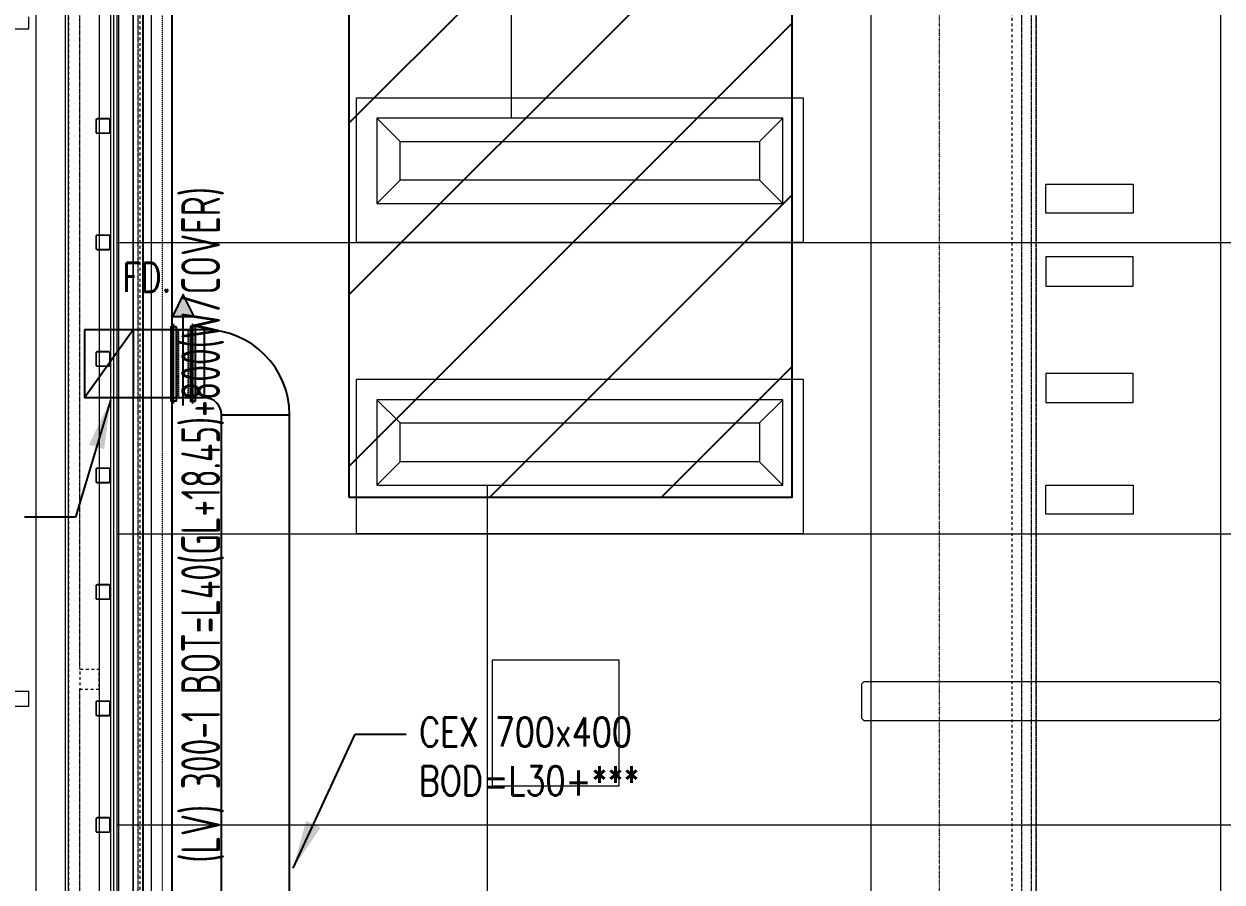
# Model space of a CAD drawing. Extents: x -32000 to 416743, y -254124 to 144214.
# Drawn here: x 243175 to 255514, y 35412 to 44250 of the extents above; entities that cross this region are included whole.
import ezdxf
from ezdxf.enums import TextEntityAlignment as Align

# ---------------------------------------------------------------- set-up
doc = ezdxf.new("R2010")
doc.units = 0
doc.header["$LTSCALE"] = 10
for name, pattern in [('H12PL4$0$JJP_三點線', [0.9, 0.3, -0.15, 0, -0.15, 0, -0.15, 0, -0.15]), ('H12PL4$0$JJP_虛線(退縮線、投影線、地下室範圍、非屬本工程、圖面分區)', [0.45, 0.3, -0.15]), ('H12PL4$0$TAI_虛線', [5.644, 2.822, -2.822]), ('XFF7D30$0$HIDDEN2', [0.1875, 0.125, -0.0625]), ('XFM7P40ICA$0$H12PL4$0$DOTK1', [0.01, 0.005, -0.005]), ('XFM7P40ICA$0$H12PL4$0$JJP_三點線', [0.9, 0.3, -0.15, 0, -0.15, 0, -0.15, 0, -0.15]), ('XFM7P40ICA$0$H12PL4$0$JJP_虛線(退縮線、投影線、地下室範圍、非屬本工程、圖面分區)', [0.45, 0.3, -0.15]), ('XFM7P40ICA$0$H12PL4$0$TAI_虛線', [5.644, 2.822, -2.822])]:
    doc.linetypes.add(name, pattern=pattern)
for name, color, linetype in [('H12PL4$0$A-WALL-EX', 252, 'Continuous'), ('H12PL4$0$A-WALL-IN', 252, 'Continuous'), ('H12PL4$0$S-COL', 252, 'Continuous'), ('H12PL4$0$S-GRID', 252, 'Continuous'), ('H12PL4$0$S-SLAB-SHOW', 252, 'Continuous'), ('X-F-L40-E-CT-LV$0$E-CBL-EQPM', 230, 'Continuous'), ('X-F-L40-E-CT-LV$0$E-CBL-TXT', 250, 'Continuous'), ('XFAC-F-IS-OSA-40-南棟$0$E-IT-DIM', 250, 'Continuous'), ('XFAC-F-IS-OSA-40-南棟$0$IC-PNL-TXT', 250, 'Continuous'), ('XFAC-F-IS-OSA-40-南棟$0$XFAC-F-IS-OSA-40-南棟$0$I-OSA-PIPE', 140, 'Continuous'), ('XFF7D30$0$M-CMDUCT-DAPR', 104, 'Continuous'), ('XFF7D30$0$M-CO2-TEXT', 250, 'Continuous'), ('XFF7D30$0$M-DUCT-DAPR', 3, 'Continuous'), ('XFF7D30$0$M-PIPE-TEXT-ARROR', 250, 'Continuous'), ('XFF7D30$0$M-SMOK-DUCT', 240, 'Continuous'), ('XFM7P40ICA$0$H12PL4$0$A-ROOF', 252, 'Continuous'), ('XFM7P40ICA$0$H12PL4$0$A-WALL-EX', 252, 'Continuous'), ('XFM7P40ICA$0$H12PL4$0$L40_19_MEJI', 252, 'Continuous'), ('XFM7P40ICA$0$H12PL4$0$L40_19_SIAGE1', 252, 'Continuous'), ('XFM7P40ICA$0$H12PL4$0$L40_19_SIAGE3', 252, 'Continuous'), ('XFM7P40ICA$0$H12PL4$0$L40_19_STEEL3', 252, 'Continuous'), ('XFM7P40ICA$0$H12PL4$0$L40_19_SUGATA3', 252, 'Continuous'), ('XFM7P40ICA$0$H12PL4$0$L40_19_SUGATAD', 252, 'Continuous'), ('XFM7P40ICA$0$H12PL4$0$L40_19_設備基礎', 252, 'Continuous'), ('XFM7P40ICA$0$H12PL4$0$S-GRID', 252, 'Continuous')]:
    doc.layers.add(name, color=color, linetype=linetype)
doc.styles.add('X-F-L40-E-CT-LV$0$aa-txt', font='isocp.shx', dxfattribs={"width": 0.8, "bigfont": 'china.shx'})
doc.styles.add('XFAC-F-IS-OSA-40-南棟$0$aa-txt', font='isocp.shx', dxfattribs={"bigfont": 'chineset.shx'})
doc.styles.add('XFF7D30$0$AA-TXT', font='simplex.shx', dxfattribs={"bigfont": 'china.shx'})
doc.styles.add('XFF7D30$0$STDTEXT', font='SIMPLEX.SHX', dxfattribs={"width": 0.8, "bigfont": 'china.shx'})
doc.dimstyles.new('XFF7D30$0$adim-200', dxfattribs={"dimscale": 200, "dimtxt": 0.3, "dimasz": 2.5, "dimexe": 0.1, "dimexo": 0.5, "dimgap": 0.15, "dimtad": 0, "dimdec": 4, "dimzin": 3, "dimdsep": 46, "dimtxsty": 'XFF7D30$0$AA-TXT', "dimcen": 2.5, "dimclrd": 256, "dimclre": 256, "dimclrt": 256, "dimadec": 0, "dimazin": 0, "dimtfac": 1, "dimtdec": 4, "dimtmove": 0, "dimatfit": 3, "dimfxl": 1, "dimtolj": 1, "dimtzin": 0, "dimarcsym": 0})

# ---------------------------------------------------------------- blocks, each defined once
blk = doc.blocks.new('H12PL4')
at = {"layer": 'H12PL4$0$A-WALL-EX', "lineweight": 0, "flags": 128}
for points in [[(244100, 30500), (244100, 91700)], [(244100, 30500), (244100, 91700)], [(244100, 30500), (244100, 91700)], [(244100, 30500), (244100, 91700)], [(244100, 30500), (244100, 90150)], [(243950, 44650), (243950, 30500)]]:
    blk.add_lwpolyline(points, dxfattribs=at)
at = {"layer": 'H12PL4$0$A-WALL-EX', "linetype": 'H12PL4$0$JJP_虛線(退縮線、投影線、地下室範圍、非屬本工程、圖面分區)', "lineweight": 0, "flags": 128}
for points in [[(243600, 44650), (243600, 42075)], [(243750, 37600), (243750, 44650)], [(243600, 41925), (243600, 39075)], [(243600, 38925), (243600, 36075)], [(243750, 30500), (243750, 37400)], [(243600, 35925), (243600, 33075)]]:
    blk.add_lwpolyline(points, dxfattribs=at)
at = {"layer": 'H12PL4$0$A-WALL-IN', "lineweight": 0, "flags": 128}
for points in [[(243300, 30500), (243300, 44650)], [(243225, 44200), (243225, 44325)], [(240390, 44200), (243225, 44200)], [(243225, 37375), (242818.8, 37375)], [(243225, 37225), (243225, 37375)], [(242818.8, 37225), (243225, 37225)]]:
    blk.add_lwpolyline(points, dxfattribs=at)
at = {"layer": 'H12PL4$0$S-COL', "linetype": 'H12PL4$0$TAI_虛線', "lineweight": 0, "flags": 128}
blk.add_lwpolyline([(243750, 37400), (243950, 37400), (243950, 37600), (243750, 37600)], close=True, dxfattribs=at)
at = {"layer": 'H12PL4$0$S-GRID', "linetype": 'H12PL4$0$JJP_三點線', "lineweight": 0}
for p, q in [((243600, 128250), (243600, -28000)), ((252600, 128250), (252600, -28000))]:
    blk.add_line(p, q, dxfattribs=at)
at = {"layer": 'H12PL4$0$S-SLAB-SHOW', "lineweight": 0}
blk.add_line((244300, 30500), (244300, 89560), dxfattribs=at)
at = {"layer": 'H12PL4$0$S-SLAB-SHOW', "lineweight": 0, "flags": 128}
blk.add_lwpolyline([(244130, 89560), (244130, 30500)], dxfattribs=at)
at = {"layer": 'H12PL4$0$S-SLAB-SHOW', "linetype": 'H12PL4$0$TAI_虛線', "lineweight": 0, "flags": 128}
for points in [[(244371, 32850), (244371, 87154.5)], [(253350, 87149.7), (253350, 32850)]]:
    blk.add_lwpolyline(points, dxfattribs=at)
blk = doc.blocks.new('XFM1Q40')
at = {"true_color": 0xffffff}
h = blk.add_hatch(dxfattribs=at)
h.set_pattern_fill('ANSI31', scale=10000)
h.set_pattern_definition([(45, (0, 0), (-883.8835, 883.8835), [])])
h.paths.add_polyline_path([(246520, 39375), (251087, 39375), (251087, 57471), (246520, 57471)])
at = {"color": 7, "true_color": 0xffffff}
blk.add_lwpolyline([(246520, 39375), (251087, 39375), (251087, 57471), (246520, 57471)], close=True, dxfattribs=at)
blk = doc.blocks.new('X-F-L40-E-CT-LV')
at = {"layer": 'X-F-L40-E-CT-LV$0$E-CBL-EQPM'}
blk.add_lwpolyline([(244400, 66975.5), (244400, 29870), (244700, 29870), (244700, 66975.5)], close=True, dxfattribs=at)
at = {"layer": 'X-F-L40-E-CT-LV$0$E-CBL-TXT', "style": 'X-F-L40-E-CT-LV$0$aa-txt', "width": 0.7}
blk.add_text('(LV) 300-1 BOT=L40(GL+18.45)+800(W/COVER)', height=400, rotation=90, dxfattribs=at).set_placement((244995.319, 35611.326), align=Align.MIDDLE_LEFT)
blk = doc.blocks.new('XFAC-F-IS-OSA-40-南棟$0$A$C6b9e34aa')
at = {"layer": 'XFAC-F-IS-OSA-40-南棟$0$XFAC-F-IS-OSA-40-南棟$0$I-OSA-PIPE'}
blk.add_line((244702, 30630), (244702, 57650), dxfattribs=at)
blk = doc.blocks.new('XFAC-F-IS-OSA-40-南棟')
at = {"layer": 'XFAC-F-IS-OSA-40-南棟$0$E-IT-DIM'}
blk.add_blockref('XFAC-F-IS-OSA-40-南棟$0$A$C6b9e34aa', (0, 0), dxfattribs=at)
at = {"layer": 'XFAC-F-IS-OSA-40-南棟$0$IC-PNL-TXT', "style": 'XFAC-F-IS-OSA-40-南棟$0$aa-txt', "width": 0.8}
for tag, p in [('PDP', (401602, 10269)), ('PLC', (402402, 10269)), ('PLC', (403202, 10269)), ('PLC', (404002, 10269))]:
    blk.add_attdef(tag, text='', height=400, rotation=180, dxfattribs=at).set_placement(p, align=Align.MIDDLE)
at = {"layer": 'XFAC-F-IS-OSA-40-南棟$0$IC-PNL-TXT', "color": 9, "style": 'XFAC-F-IS-OSA-40-南棟$0$aa-txt', "width": 0.8}
blk.add_attdef('PLC', text='', height=400, rotation=180, dxfattribs=at).set_placement((404802, 10269), align=Align.MIDDLE)
blk = doc.blocks.new('XFM7P40ICA$0$H12PL4')
at = {"layer": 'XFM7P40ICA$0$H12PL4$0$A-ROOF', "linetype": 'XFM7P40ICA$0$H12PL4$0$TAI_虛線', "lineweight": 0, "flags": 128}
blk.add_lwpolyline([(243635, 45000), (243635, 30500)], dxfattribs=at)
at = {"layer": 'XFM7P40ICA$0$H12PL4$0$A-WALL-EX', "lineweight": 0}
blk.add_line((244300, 30500), (244300, 89560), dxfattribs=at)
at = {"layer": 'XFM7P40ICA$0$H12PL4$0$A-WALL-EX', "linetype": 'XFM7P40ICA$0$H12PL4$0$JJP_虛線(退縮線、投影線、地下室範圍、非屬本工程、圖面分區)', "lineweight": 0}
blk.add_line((253550, 32650), (253550, 87350), dxfattribs=at)
at = {"layer": 'XFM7P40ICA$0$H12PL4$0$A-WALL-EX', "lineweight": 0, "flags": 128}
for points in [[(244065, 90115), (244065, 30500)], [(244100, 30500), (244100, 90115)], [(243300, 30500), (243300, 89650)], [(243600, 89650), (243600, 30500)], [(243635, 30500), (243635, 89650)], [(244130, 89560), (244130, 30500)]]:
    blk.add_lwpolyline(points, dxfattribs=at)
at = {"layer": 'XFM7P40ICA$0$H12PL4$0$A-WALL-EX', "linetype": 'XFM7P40ICA$0$H12PL4$0$JJP_虛線(退縮線、投影線、地下室範圍、非屬本工程、圖面分區)', "lineweight": 0, "flags": 128}
for points in [[(253600, 32550), (253600, 87500)], [(244300, 87350), (244300, 32650)], [(244350, 32650), (244350, 87350)], [(253450, 87350), (253450, 32650)]]:
    blk.add_lwpolyline(points, dxfattribs=at)
at = {"layer": 'XFM7P40ICA$0$H12PL4$0$L40_19_MEJI', "lineweight": 0}
for p, q in [((251900, 32860), (251900, 90200)), ((255500, 32860), (255500, 89775)), ((244490, 30700), (244490, 89375)), ((248195, 43280), (248195, 45100)), ((244130, 42000), (260600, 42000)), ((247950, 32860), (247950, 39500)), ((244130, 39000), (260600, 39000)), ((244130, 36000), (260600, 36000))]:
    blk.add_line(p, q, dxfattribs=at)
at = {"layer": 'XFM7P40ICA$0$H12PL4$0$L40_19_MEJI', "lineweight": 0, "flags": 128}
for points in [[(246600, 42000), (246600, 43490), (251200, 43490), (251200, 42000)], [(246600, 39000), (246600, 40590), (251200, 40590), (251200, 39000)]]:
    blk.add_lwpolyline(points, close=True, dxfattribs=at)
at = {"layer": 'XFM7P40ICA$0$H12PL4$0$L40_19_SIAGE1', "lineweight": 0}
blk.add_line((244100, 30525), (244100, 90500), dxfattribs=at)
at = {"layer": 'XFM7P40ICA$0$H12PL4$0$L40_19_SIAGE3', "lineweight": 0}
for p, q in [((244065, 75000), (244065, 30525)), ((243300, 30350), (243300, 44575))]:
    blk.add_line(p, q, dxfattribs=at)
at = {"layer": 'XFM7P40ICA$0$H12PL4$0$L40_19_STEEL3', "lineweight": 0, "flags": 128}
for points in [[(243915, 43261.5), (243915, 43138.5, 0.4142136), (243928.5, 43125), (244051.5, 43125, 0.4142136), (244065, 43138.5), (244065, 43261.5, 0.4142136), (244051.5, 43275), (243928.5, 43275, 0.4142136)], [(243919.5, 43261.5), (243919.5, 43138.5, 0.4142136), (243928.5, 43129.5), (244051.5, 43129.5, 0.4142136), (244060.5, 43138.5), (244060.5, 43261.5, 0.4142136), (244051.5, 43270.5), (243928.5, 43270.5, 0.4142136)], [(243915, 42061.5), (243915, 41938.5, 0.4142136), (243928.5, 41925), (244051.5, 41925, 0.4142136), (244065, 41938.5), (244065, 42061.5, 0.4142136), (244051.5, 42075), (243928.5, 42075, 0.4142136)], [(243919.5, 42061.5), (243919.5, 41938.5, 0.4142136), (243928.5, 41929.5), (244051.5, 41929.5, 0.4142136), (244060.5, 41938.5), (244060.5, 42061.5, 0.4142136), (244051.5, 42070.5), (243928.5, 42070.5, 0.4142136)], [(243915, 40861.5), (243915, 40738.5, 0.4142136), (243928.5, 40725), (244051.5, 40725, 0.4142136), (244065, 40738.5), (244065, 40861.5, 0.4142136), (244051.5, 40875), (243928.5, 40875, 0.4142136)], [(243919.5, 40861.5), (243919.5, 40738.5, 0.4142136), (243928.5, 40729.5), (244051.5, 40729.5, 0.4142136), (244060.5, 40738.5), (244060.5, 40861.5, 0.4142136), (244051.5, 40870.5), (243928.5, 40870.5, 0.4142136)], [(243915, 39661.5), (243915, 39538.5, 0.4142136), (243928.5, 39525), (244051.5, 39525, 0.4142136), (244065, 39538.5), (244065, 39661.5, 0.4142136), (244051.5, 39675), (243928.5, 39675, 0.4142136)], [(243919.5, 39661.5), (243919.5, 39538.5, 0.4142136), (243928.5, 39529.5), (244051.5, 39529.5, 0.4142136), (244060.5, 39538.5), (244060.5, 39661.5, 0.4142136), (244051.5, 39670.5), (243928.5, 39670.5, 0.4142136)], [(243915, 38461.5), (243915, 38338.5, 0.4142136), (243928.5, 38325), (244051.5, 38325, 0.4142136), (244065, 38338.5), (244065, 38461.5, 0.4142136), (244051.5, 38475), (243928.5, 38475, 0.4142136)], [(243919.5, 38461.5), (243919.5, 38338.5, 0.4142136), (243928.5, 38329.5), (244051.5, 38329.5, 0.4142136), (244060.5, 38338.5), (244060.5, 38461.5, 0.4142136), (244051.5, 38470.5), (243928.5, 38470.5, 0.4142136)], [(243915, 37261.5), (243915, 37138.5, 0.4142136), (243928.5, 37125), (244051.5, 37125, 0.4142136), (244065, 37138.5), (244065, 37261.5, 0.4142136), (244051.5, 37275), (243928.5, 37275, 0.4142136)], [(243919.5, 37261.5), (243919.5, 37138.5, 0.4142136), (243928.5, 37129.5), (244051.5, 37129.5, 0.4142136), (244060.5, 37138.5), (244060.5, 37261.5, 0.4142136), (244051.5, 37270.5), (243928.5, 37270.5, 0.4142136)], [(243915, 36061.5), (243915, 35938.5, 0.4142136), (243928.5, 35925), (244051.5, 35925, 0.4142136), (244065, 35938.5), (244065, 36061.5, 0.4142136), (244051.5, 36075), (243928.5, 36075, 0.4142136)], [(243919.5, 36061.5), (243919.5, 35938.5, 0.4142136), (243928.5, 35929.5), (244051.5, 35929.5, 0.4142136), (244060.5, 35938.5), (244060.5, 36061.5, 0.4142136), (244051.5, 36070.5), (243928.5, 36070.5, 0.4142136)]]:
    blk.add_lwpolyline(points, format="xyb", close=True, dxfattribs=at)
at = {"layer": 'XFM7P40ICA$0$H12PL4$0$L40_19_SUGATA3', "lineweight": 0}
for p, q in [((244150, 89660), (244150, 30550)), ((244300, 89660), (244300, 30700)), ((247050, 43040), (246810, 43280)), ((250750, 43040), (250990, 43280)), ((247050, 42640), (246810, 42400)), ((250750, 42640), (250990, 42400)), ((247050, 40140), (246810, 40380)), ((250750, 40140), (250990, 40380)), ((247050, 39740), (246810, 39500)), ((250750, 39740), (250990, 39500))]:
    blk.add_line(p, q, dxfattribs=at)
at = {"layer": 'XFM7P40ICA$0$H12PL4$0$L40_19_SUGATAD', "linetype": 'XFM7P40ICA$0$H12PL4$0$DOTK1', "lineweight": 0}
for p, q in [((244600, 87500), (244600, 32500)), ((253600, 87500), (253600, 32500))]:
    blk.add_line(p, q, dxfattribs=at)
at = {"layer": 'XFM7P40ICA$0$H12PL4$0$L40_19_設備基礎', "lineweight": 0, "flags": 128}
for points in [[(250990, 42400), (250990, 43280), (246810, 43280), (246810, 42400)], [(247050, 42640), (247050, 43040), (250750, 43040), (250750, 42640)], [(253700, 42300), (253700, 42600), (254600, 42600), (254600, 42300)], [(254600, 41550), (254600, 41850), (253700, 41850), (253700, 41550)], [(253700, 40650), (253700, 40350), (254600, 40350), (254600, 40650)], [(250990, 39500), (250990, 40380), (246810, 40380), (246810, 39500)], [(247050, 39740), (247050, 40140), (250750, 40140), (250750, 39740)], [(253700, 39200), (253700, 39500), (254600, 39500), (254600, 39200)], [(248000, 36400), (248000, 37700), (249300, 37700), (249300, 36400)], [(251825, 37075), (255475, 37075), (255500, 37100), (255500, 37450), (255475, 37475), (251825, 37475), (251800, 37450), (251800, 37100)]]:
    blk.add_lwpolyline(points, close=True, dxfattribs=at)
at = {"layer": 'XFM7P40ICA$0$H12PL4$0$S-GRID', "linetype": 'XFM7P40ICA$0$H12PL4$0$JJP_三點線', "lineweight": 0}
for p, q in [((243600, 128250), (243600, -28000)), ((252600, 128250), (252600, -28000))]:
    blk.add_line(p, q, dxfattribs=at)
blk = doc.blocks.new('XFM7P40ICA')
blk.add_blockref('XFM7P40ICA$0$H12PL4', (0, 0))
blk = doc.blocks.new('XFF7D30')
at = {"layer": 'XFF7D30$0$M-DUCT-DAPR'}
blk.add_hatch(color=256, dxfattribs=at).paths.add_polyline_path([(244928, 41238), (244816, 41462), (244704, 41238)])
at = {"layer": 'XFF7D30$0$M-CMDUCT-DAPR', "elevation": 0}
blk.add_lwpolyline([(244928, 41238), (244816, 41462), (244704, 41238)], close=True, dxfattribs=at)
at = {"layer": 'XFF7D30$0$M-DUCT-DAPR'}
for p, q in [((244816, 40320, 0), (244816, 41238, 0)), ((244716, 40340, 0), (244716, 41160, 0)), ((244916, 40340, 0), (244916, 41160, 0))]:
    blk.add_line(p, q, dxfattribs=at)
at = {"layer": 'XFF7D30$0$M-DUCT-DAPR', "color": 1}
for points in [[(244741, 41135), (244741, 40365), (244691, 40365), (244691, 41135)], [(244941, 40365), (244941, 41135), (244891, 41135), (244891, 40365)]]:
    blk.add_lwpolyline(points, close=True, dxfattribs=at)
at = {"layer": 'XFF7D30$0$M-DUCT-DAPR', "linetype": 'XFF7D30$0$HIDDEN2'}
blk.add_lwpolyline([(244866, 41100), (244866, 40400), (244766, 40400), (244766, 41100)], close=True, dxfattribs=at)
at = {"layer": 'XFF7D30$0$M-SMOK-DUCT', "ltscale": 5}
for p, q in [((245035, 41100), (243800, 41100)), ((243800, 41100), (243800, 40400)), ((244300, 41100), (243800, 40400)), ((244300, 41100), (244300, 40400)), ((245035, 40400), (245035, 41100)), ((245035, 40400), (243800, 40400)), ((245210, 30375), (245210, 40225)), ((245210, 40225), (245910, 40225)), ((245910, 30375), (245910, 40225))]:
    blk.add_line(p, q, dxfattribs=at)
for radius in [875, 175]:
    blk.add_arc((245035, 40225), radius, 0, 90, dxfattribs=at)
at = {"layer": 'XFF7D30$0$M-CO2-TEXT', "style": 'XFF7D30$0$STDTEXT', "width": 0.8}
blk.add_text('FD.', height=300, dxfattribs=at).set_placement((244441, 41641, 0), align=Align.MIDDLE)
at = {"layer": 'XFF7D30$0$M-CO2-TEXT', "style": 'XFF7D30$0$AA-TXT', "width": 0.8}
for s, p in [('CEX 700x400', (247244, 36807, 0)), ('BOD=L30+***', (247241, 36305, 0))]:
    blk.add_text(s, height=300, dxfattribs=at).set_placement(p)
at = {"layer": 'XFF7D30$0$M-PIPE-TEXT-ARROR'}
for points in [[(244066, 40373), (243706, 39171), (243180, 39171)], [(245946, 35554), (246586, 36936), (247112, 36936)]]:
    blk.add_leader(points, dimstyle='XFF7D30$0$adim-200', dxfattribs=at)

msp = doc.modelspace()

# ---------------------------------------------------------------- block references
for name in ['H12PL4', 'XFM7P40ICA', 'XFM1Q40', 'X-F-L40-E-CT-LV', 'X-F-L40-E-CT-LV', 'XFAC-F-IS-OSA-40-南棟', 'XFF7D30']:
    msp.add_blockref(name, (0, 0))

doc.saveas('drawing.dxf')
